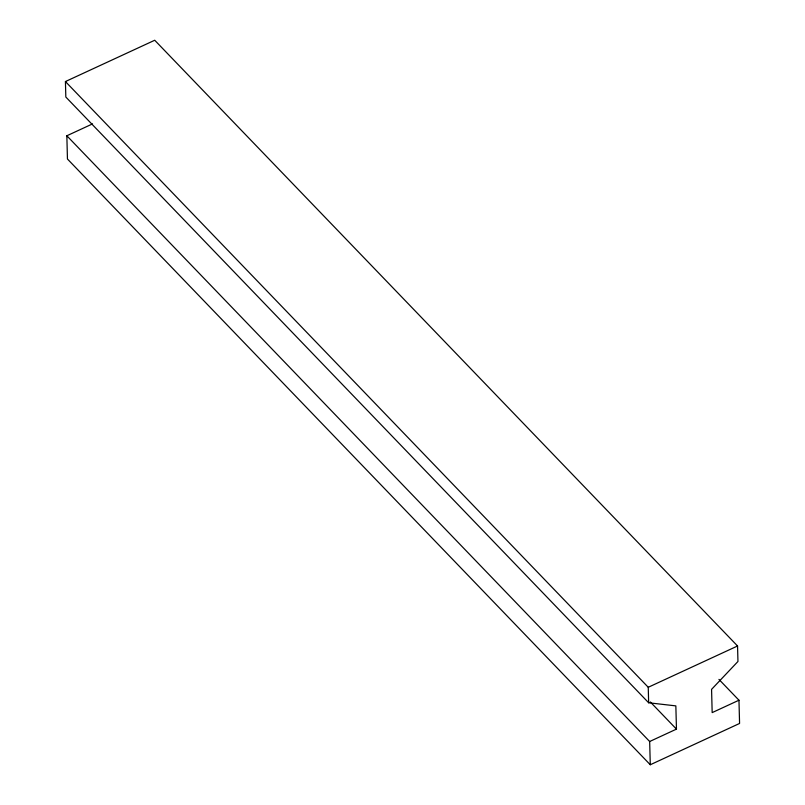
<?xml version="1.0" encoding="UTF-8"?>
<svg xmlns="http://www.w3.org/2000/svg" width="805" height="805" viewBox="0 0 805 805"><rect width="100%" height="100%" fill="white"/><g stroke="black" fill="none" stroke-linecap="round" stroke-linejoin="round"><path stroke-width="1.21" d="M738.97 700.219L739.574 723.454L650.279 764.75L649.665 741.506L676.462 729.119L675.848 705.884L648.649 702.775L65.829 97.033L65.426 81.547L154.721 40.25L737.551 645.992L737.954 661.479L711.57 689.362L712.173 712.606L738.97 700.219L718.935 679.39M650.279 764.75L67.449 159.008L66.845 135.773L92.515 123.9M648.649 702.775L648.246 687.279L737.551 645.992M65.426 81.547L648.246 687.279M650.319 701.96L676.462 729.119M66.845 135.773L649.665 741.506"/></g></svg>
